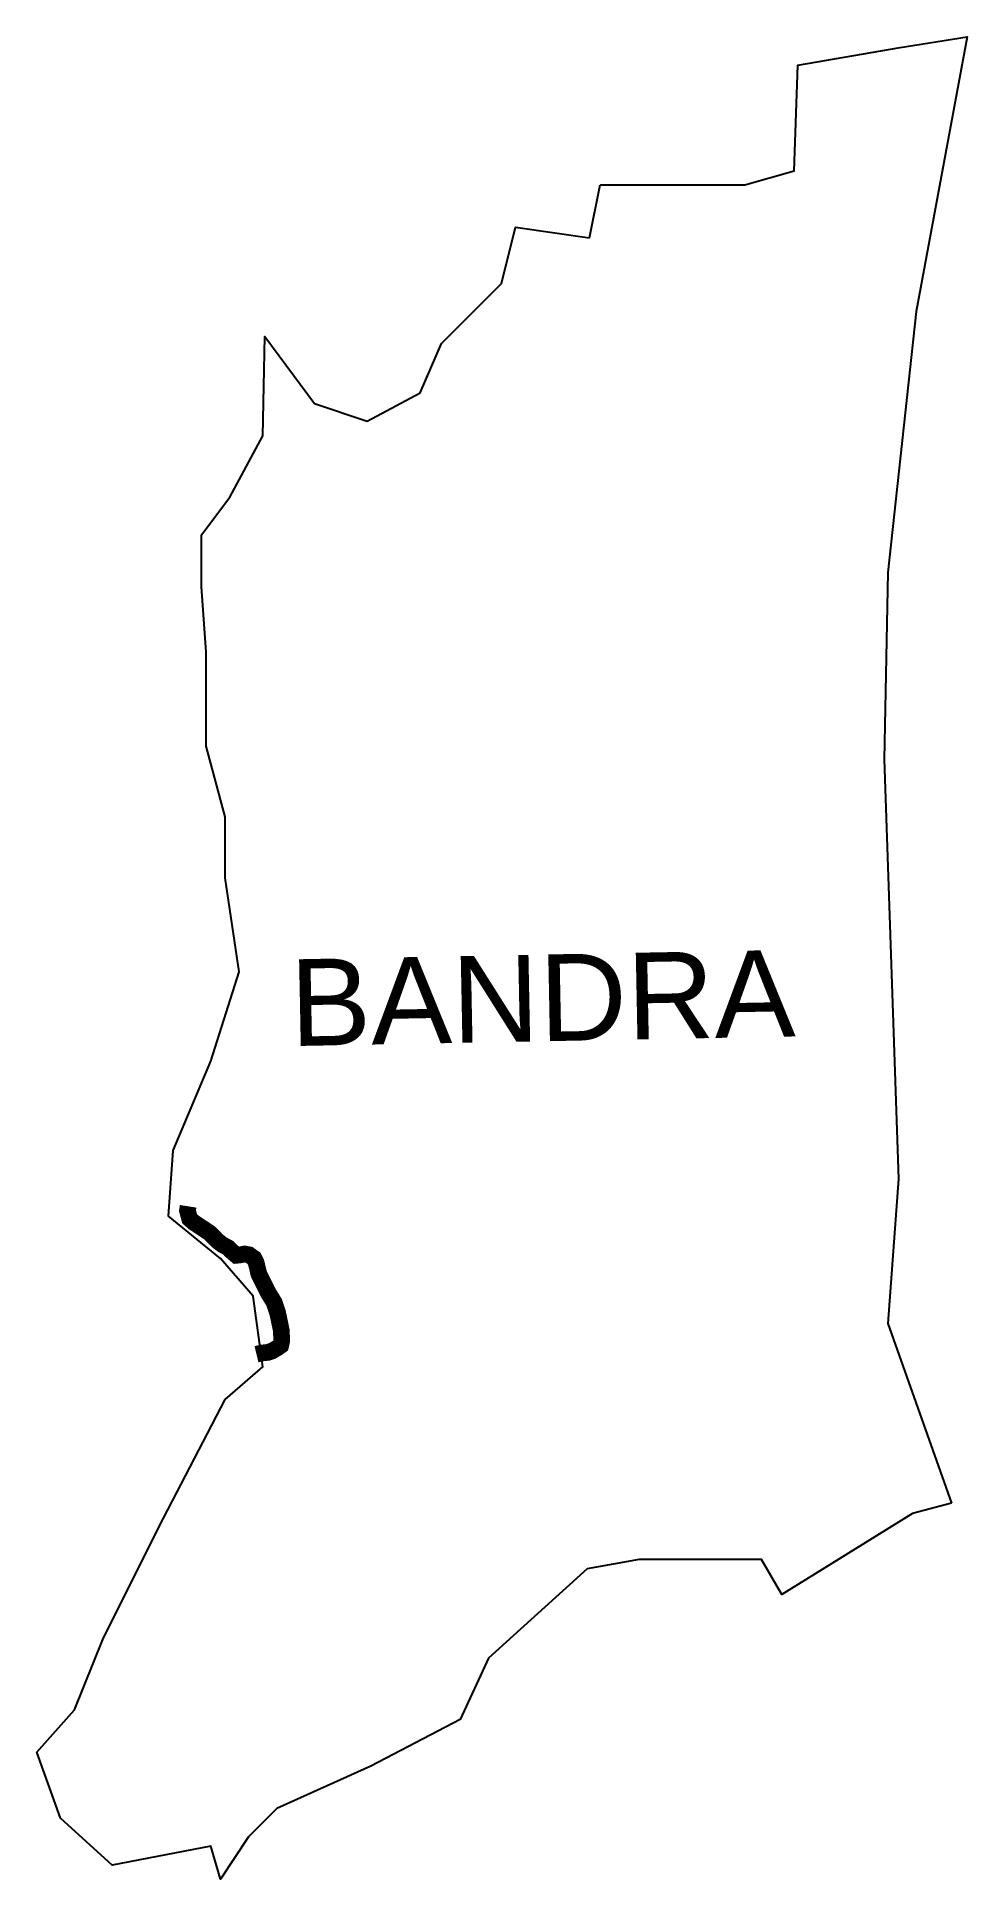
# Model space of a CAD drawing. Header units: metres. Extents: x 270268 to 273055, y 2106718 to 2112242.
import ezdxf

# ---------------------------------------------------------------- set-up
doc = ezdxf.new("R2010")
doc.units = ezdxf.units.M
doc.header["$MEASUREMENT"] = 0
for name, color, linetype in [('NATURALLY PROTECTED', 3, 'Continuous'), ('village', 3, 'Continuous'), ('VILLAGE NAME', 250, 'Continuous')]:
    doc.layers.add(name, color=color, linetype=linetype)
doc.styles.get("Standard").update_dxf_attribs({"font": 'arial.ttf'})

msp = doc.modelspace()

# ---------------------------------------------------------------- linework, layer by layer
at = {"layer": 'NATURALLY PROTECTED', "color": 116, "true_color": 0x136734, "const_width": 50, "flags": 128}
msp.add_lwpolyline([(270721.2, 2108735.4), (270719.2, 2108722.7), (270721.7, 2108712.7), (270725.8, 2108697.9), (270738.5, 2108686.7), (270769.9, 2108666.1), (270786, 2108655), (270808, 2108632.6), (270824.1, 2108620.2), (270842.2, 2108610.4), (270852.2, 2108600), (270865.8, 2108588.5), (270875.7, 2108589.4), (270889.8, 2108592.5), (270904, 2108589.9), (270918.9, 2108579), (270924.8, 2108567.3), (270933.1, 2108532.2), (270960.2, 2108477.6), (270978.9, 2108447.1), (270989.6, 2108414.9), (271000.5, 2108362.7), (271000.5, 2108362.7), (271001.5, 2108331.6), (270998.4, 2108317.9), (270990.1, 2108311.9), (270973.2, 2108301.8), (270960.2, 2108297.4), (270941.8, 2108295.5), (270926, 2108291.7)], dxfattribs=at)
at = {"layer": 'village'}
msp.add_lwpolyline([(271924.1, 2111639.6), (271955.8, 2111798.2)], dxfattribs=at)
for points in [[(271955.8, 2111798.2, 0), (272389.2, 2111798.2, 0), (272537.3, 2111840.5, 0), (272547.8, 2112157.7, 0), (272854.4, 2112210.6, 0), (273055.3, 2112242.3, 0), (272902.3, 2111418.3, 0), (272817.7, 2110635.9, 0), (272807.1, 2110075.6, 0), (272849.4, 2108817.5, 0), (272817.7, 2108384, 0), (273008, 2107844.8, 0)], [(273008, 2107844.8, 0), (272891.7, 2107814.5, 0), (272500.5, 2107571.3, 0), (272438.8, 2107676.3, 0), (272072.3, 2107676.3, 0), (271917.3, 2107648.1, 0), (271621.2, 2107380.3, 0), (271536.7, 2107197, 0), (271268.8, 2107056.1, 0), (270986.9, 2106929.2, 0), (270902.3, 2106844.6, 0), (270817.7, 2106717.8, 0), (270789.5, 2106816.4, 0), (270493.5, 2106760, 0), (270338.4, 2106901, 0), (270268, 2107098.4, 0), (270380.7, 2107225.2, 0), (270465.3, 2107436.7, 0), (270634.5, 2107775, 0), (270831.8, 2108155.6, 0), (270944.6, 2108254.3, 0), (270916.4, 2108465.7, 0), (270817.7, 2108578.5, 0), (270662.7, 2108705.4, 0), (270676.8, 2108902.7, 0), (270789.5, 2109170.6, 0), (270874.1, 2109438.4, 0), (270831.8, 2109720.4, 0), (270831.8, 2109903.6, 0), (270775.4, 2110115.1, 0), (270775.4, 2110397, 0), (270761.3, 2110594.3, 0), (270761.3, 2110749.4, 0), (270845.9, 2110862.2, 0), (270944.6, 2111045.4, 0), (270951.4, 2111343.6, 0), (271099.4, 2111142.7, 0), (271258, 2111089.9, 0), (271416.6, 2111174.4, 0), (271480, 2111322.5, 0), (271659.7, 2111502.2, 0), (271702, 2111671.4, 0), (271924.1, 2111639.6, 0)]]:
    msp.add_polyline3d(points, dxfattribs=at)

# ---------------------------------------------------------------- texts
at = {"layer": 'VILLAGE NAME', "insert": (271023.9, 2109475.7), "char_height": 260, "attachment_point": 1, "rotation": 1.1028}
msp.add_mtext_dynamic_manual_height_columns('BANDRA', width=1585.355, gutter_width=1928.7, heights=[0], dxfattribs=at)

doc.saveas('drawing.dxf')
